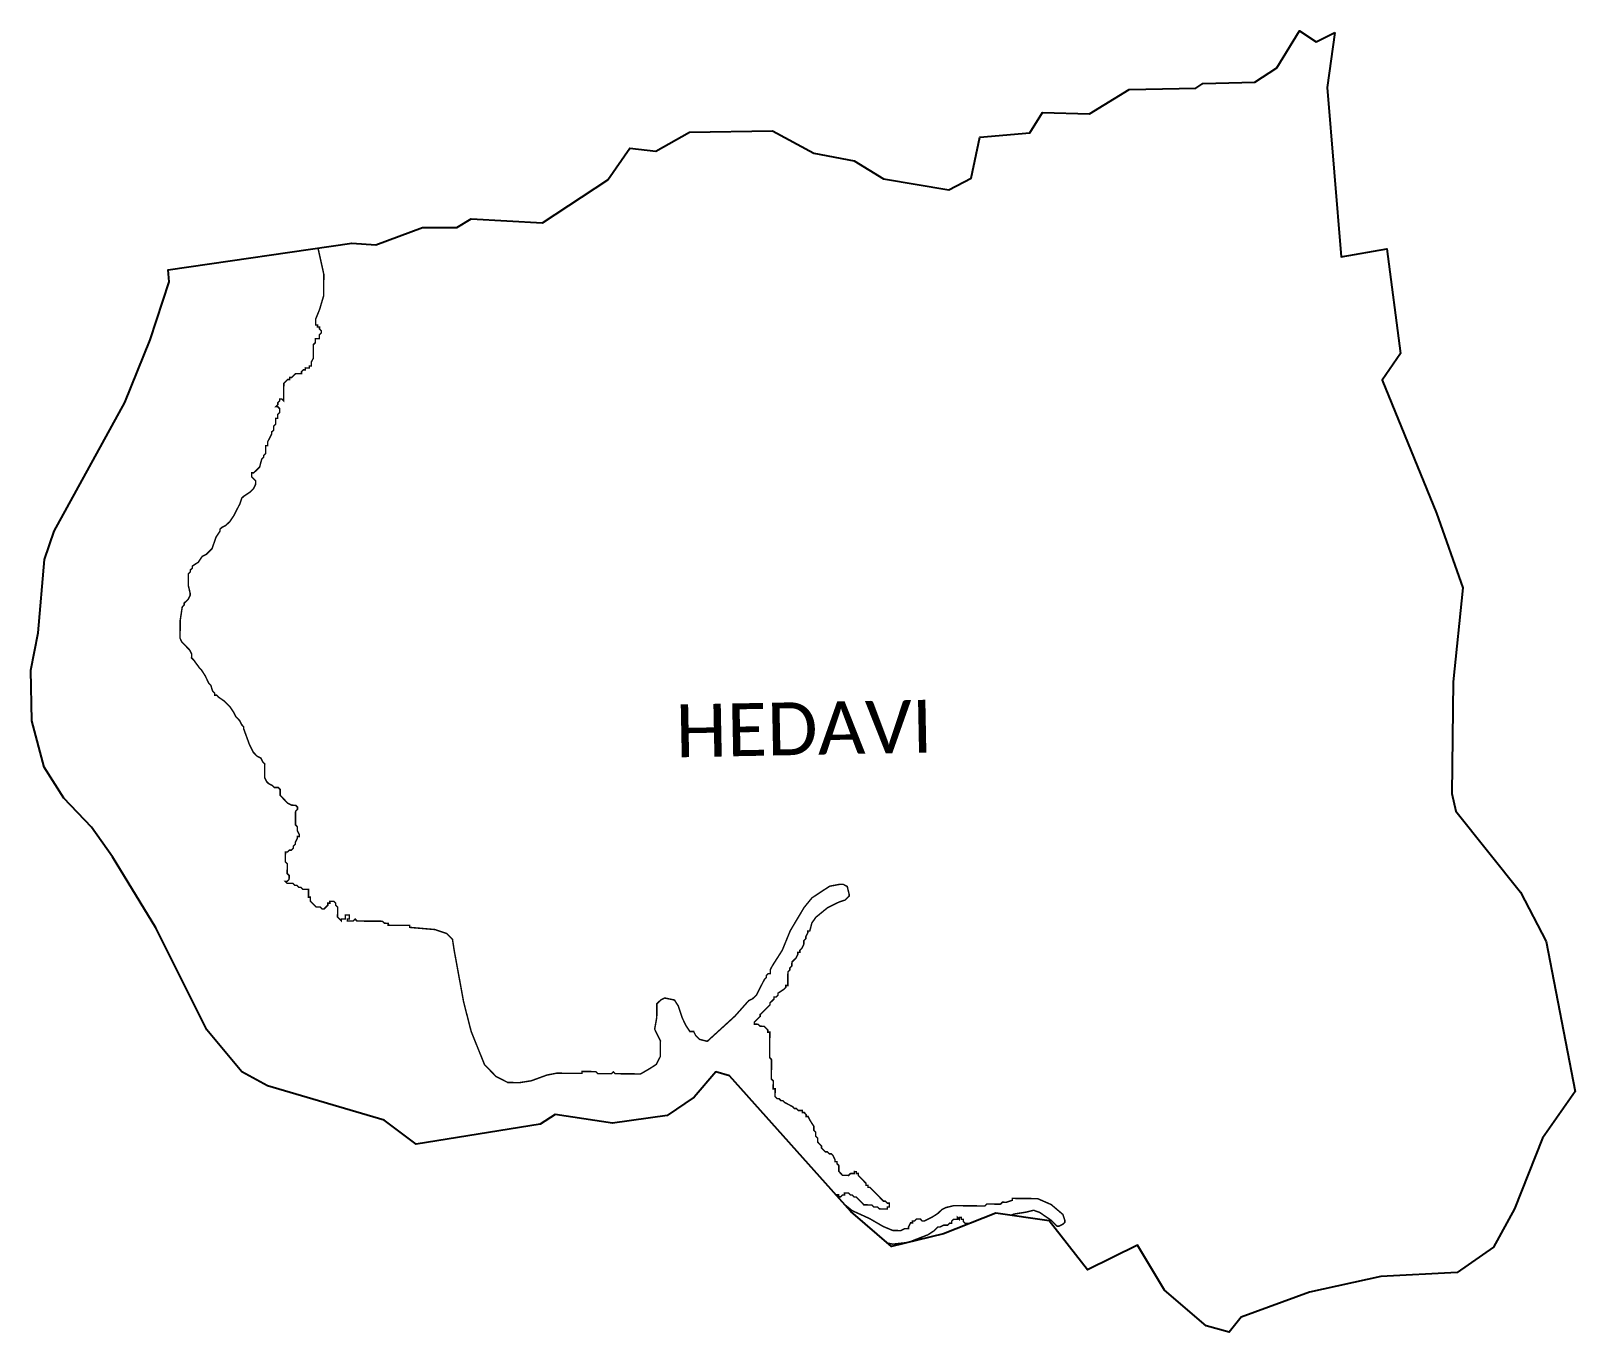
# Model space of a CAD drawing. Header units: metres. Extents: x 309946 to 313129, y 1919170 to 1921850.
import ezdxf

# ---------------------------------------------------------------- set-up
doc = ezdxf.new("R2010")
doc.units = ezdxf.units.M
for name, color, linetype in [('HAZARDS LINE', 1, 'Continuous'), ('village', 3, 'Continuous'), ('VILLAGE NAME', 250, 'Continuous')]:
    doc.layers.add(name, color=color, linetype=linetype)
doc.styles.get("Standard").update_dxf_attribs({"font": 'simplex.shx'})

msp = doc.modelspace()

# ---------------------------------------------------------------- linework, layer by layer
at = {"layer": 'HAZARDS LINE', "lineweight": 18, "const_width": 3.02}
for points in [[(311606.8, 1919450.9), (311606.8, 1919452.3), (311610.8, 1919452.3), (311610.8, 1919448.3), (311614.8, 1919448.2), (311618.9, 1919452.2), (311622.9, 1919452.2), (311622.9, 1919456.2), (311626.9, 1919456.2), (311631, 1919456.1), (311635, 1919452.1), (311639, 1919452), (311643, 1919448), (311647, 1919447.9), (311651, 1919443.9), (311655, 1919439.8), (311658.9, 1919435.8), (311662.9, 1919431.7), (311667, 1919431.7), (311671, 1919431.6), (311675, 1919431.6), (311679, 1919431.5), (311683, 1919427.5), (311691, 1919427.4), (311695, 1919423.4), (311703.1, 1919423.3), (311707.1, 1919423.2), (311711.1, 1919423.2), (311711.2, 1919427.2), (311715.2, 1919427.2), (311715.2, 1919431.2), (311715.3, 1919435.2), (311711.2, 1919435.3), (311707.2, 1919439.3), (311703.2, 1919439.4), (311699.2, 1919443.4), (311691.3, 1919451.6), (311683.3, 1919459.7), (311679.3, 1919463.7), (311675.3, 1919467.8), (311671.3, 1919467.8), (311671.3, 1919471.8), (311667.3, 1919471.9), (311667.4, 1919475.9), (311663.4, 1919480), (311659.4, 1919484), (311651.4, 1919492.1), (311651.4, 1919496.2), (311647.4, 1919496.2), (311647.5, 1919500.2), (311643.4, 1919500.3), (311643.4, 1919496.2), (311639.4, 1919496.3), (311635.4, 1919496.3), (311631.3, 1919492.3), (311627.3, 1919492.4), (311623.2, 1919492.4), (311619.2, 1919492.4), (311615.2, 1919496.5), (311611.3, 1919500.6), (311611.3, 1919504.6), (311611.3, 1919508.6), (311611.4, 1919512.6), (311607.4, 1919516.7), (311607.4, 1919520.7), (311603.4, 1919520.7), (311603.4, 1919524.8), (311599.5, 1919532.9), (311595.5, 1919536.9), (311591.5, 1919536.9), (311587.5, 1919541), (311583.5, 1919541), (311579.5, 1919545.1), (311575.5, 1919549.2), (311575.5, 1919553.2), (311571.5, 1919557.2), (311567.6, 1919561.3), (311567.6, 1919569.4), (311563.6, 1919573.4), (311563.7, 1919581.5), (311559.7, 1919585.5), (311559.8, 1919593.6), (311551.9, 1919605.7), (311547.9, 1919613.8), (311543.9, 1919613.8), (311543.9, 1919617.8), (311539.9, 1919621.9), (311535.9, 1919621.9), (311536, 1919626), (311531.9, 1919626), (311527.9, 1919626), (311523.9, 1919630.1), (311519.9, 1919630.1), (311515.9, 1919634.2), (311499.9, 1919642.4), (311495.9, 1919646.4), (311491.9, 1919646.5), (311487.9, 1919650.5), (311483.9, 1919650.6), (311479.9, 1919654.6), (311479.9, 1919658.7), (311480, 1919670.7), (311476, 1919670.8), (311476.1, 1919682.8), (311476.2, 1919686.9), (311472.2, 1919690.9), (311472.2, 1919699), (311472.3, 1919703), (311472.3, 1919707), (311472.4, 1919711), (311472.4, 1919715.1), (311472.4, 1919719.1), (311472.5, 1919723.1), (311472.5, 1919727.1), (311472.5, 1919731.1), (311468.6, 1919735.2), (311468.6, 1919739.2), (311468.7, 1919747.3), (311468.7, 1919751.3), (311468.7, 1919755.3), (311468.8, 1919759.3), (311468.8, 1919767.4), (311469, 1919779.5), (311469, 1919783.5), (311469, 1919787.5), (311465, 1919787.5), (311465, 1919791.6), (311461.1, 1919795.6), (311457.1, 1919799.7), (311453, 1919799.7), (311449, 1919799.8), (311445, 1919803.8), (311441, 1919803.9), (311437, 1919803.9), (311437, 1919807.9), (311441.1, 1919811.9), (311445.1, 1919815.9), (311449.2, 1919819.9), (311449.2, 1919823.9), (311453.3, 1919827.9), (311457.4, 1919831.9), (311465.5, 1919839.8), (311469.5, 1919843.8), (311469.6, 1919847.9), (311473.6, 1919851.8), (311477.7, 1919855.8), (311477.7, 1919859.9), (311481.7, 1919859.8), (311485.8, 1919863.8), (311485.8, 1919867.8), (311498, 1919875.8), (311502, 1919879.8), (311502.1, 1919883.8), (311506.1, 1919883.7), (311506.1, 1919887.8), (311506.2, 1919895.8), (311506.2, 1919899.8), (311506.3, 1919907.9), (311506.4, 1919911.9), (311510.4, 1919915.9), (311510.4, 1919919.9), (311514.5, 1919923.9), (311514.5, 1919927.9), (311514.6, 1919931.9), (311518.6, 1919935.9), (311522.7, 1919939.9), (311526.8, 1919947.9), (311526.8, 1919952), (311530.9, 1919951.9), (311530.9, 1919955.9), (311534.9, 1919959.9), (311539, 1919967.9), (311539.1, 1919972), (311539.1, 1919976), (311543.2, 1919980), (311543.2, 1919984), (311547.3, 1919992), (311547.3, 1919996), (311551.4, 1919996), (311555.5, 1920012), (311563.7, 1920024), (311588, 1920043.9), (311612.2, 1920055.8), (311624.4, 1920059.7), (311632.5, 1920067.7), (311632.5, 1920071.7), (311628.6, 1920087.8), (311620.6, 1920091.9), (311612.6, 1920092), (311592.4, 1920088.2), (311568.1, 1920072.3), (311556, 1920064.3), (311539.7, 1920044.4), (311511.1, 1919996.4), (311494.7, 1919956.3), (311474.3, 1919924.3), (311470.2, 1919916.3), (311470.2, 1919912.2), (311470.1, 1919908.2), (311466.1, 1919908.2), (311462, 1919904.3), (311462, 1919900.2), (311457.9, 1919896.2), (311441.6, 1919864.2), (311433.4, 1919856.2), (311425.4, 1919852.3), (311396.9, 1919820.3), (311340.1, 1919768.6), (311324.1, 1919772.7), (311316.1, 1919780.8), (311312.1, 1919788.9), (311304.1, 1919789), (311296.2, 1919801.1), (311288.3, 1919817.3), (311280.4, 1919841.5), (311272.5, 1919853.7), (311252.4, 1919857.9), (311244.3, 1919853.9), (311236.2, 1919845.9), (311236.2, 1919837.9), (311236, 1919817.8), (311231.7, 1919793.7), (311243.6, 1919769.4), (311243.4, 1919753.3), (311243.3, 1919737.2), (311235.1, 1919721.2), (311223, 1919713.3), (311202.7, 1919701.4), (311150.4, 1919701.9), (311146.5, 1919705.9), (311142.4, 1919701.9), (311138.4, 1919702), (311134.4, 1919702), (311130.3, 1919702.1), (311126.3, 1919702.1), (311122.3, 1919702.1), (311118.3, 1919702.2), (311114.2, 1919702.2), (311110.3, 1919706.3), (311102.2, 1919706.3), (311098.2, 1919706.4), (311094.2, 1919706.4), (311090.1, 1919706.4), (311086.1, 1919706.5), (311082.1, 1919706.5), (311082.1, 1919702.5), (311078, 1919702.5), (311074, 1919702.6), (311070, 1919702.6), (311029.8, 1919703), (311009.6, 1919699.1), (310977.3, 1919687.3), (310953.2, 1919683.5), (310929, 1919683.8), (310905, 1919696), (310881.1, 1919720.4), (310853.5, 1919789), (310838, 1919849.5), (310818.8, 1919954.3), (310815, 1919978.5), (310811, 1919982.6), (310803.1, 1919990.7), (310779, 1919998.9), (310726.7, 1920003.4), (310726.8, 1920007.5), (310714.7, 1920007.6), (310710.7, 1920007.6), (310706.7, 1920007.6), (310702.6, 1920007.7), (310698.6, 1920007.7), (310694.6, 1920007.8), (310686.6, 1920007.8), (310682.5, 1920007.9), (310682.6, 1920011.9), (310678.6, 1920011.9), (310674.5, 1920012), (310670.5, 1920016), (310666.5, 1920016.1), (310662.5, 1920016.1), (310658.5, 1920016.1), (310654.5, 1920016.2), (310650.4, 1920016.2), (310646.4, 1920016.2), (310642.4, 1920016.3), (310638.4, 1920016.3), (310634.3, 1920016.3), (310630.3, 1920016.4), (310626.3, 1920016.4), (310622.3, 1920016.5), (310618.2, 1920016.5), (310614.3, 1920020.5), (310610.2, 1920016.6), (310606.2, 1920016.6), (310602.2, 1920016.6), (310598.1, 1920016.7), (310598.2, 1920020.7), (310602.2, 1920020.7), (310602.2, 1920024.7), (310602.3, 1920028.7), (310598.2, 1920028.7), (310594.2, 1920028.8), (310594.2, 1920024.8), (310594.2, 1920020.7), (310590.1, 1920020.8), (310586.1, 1920020.8), (310586.1, 1920016.8), (310582.1, 1920020.8), (310578.1, 1920024.9), (310578.1, 1920028.9), (310578.2, 1920032.9), (310578.2, 1920037), (310578.2, 1920041), (310578.3, 1920045), (310574.3, 1920049.1), (310574.3, 1920053.1), (310570.3, 1920057.2), (310566.3, 1920057.2), (310562.3, 1920057.2), (310562.3, 1920053.2), (310558.2, 1920053.2), (310558.2, 1920049.2), (310554.1, 1920045.2), (310550.1, 1920041.2), (310546.1, 1920041.3), (310542.1, 1920045.3), (310538.1, 1920045.4), (310534, 1920045.4), (310530, 1920049.5), (310526.1, 1920053.5), (310522.1, 1920057.6), (310522.1, 1920061.6), (310522.1, 1920065.6), (310518.1, 1920065.7), (310518.2, 1920069.7), (310518.2, 1920073.7), (310518.2, 1920077.7), (310518.3, 1920081.8), (310514.2, 1920081.8), (310510.2, 1920081.8), (310506.2, 1920081.9), (310502.2, 1920085.9), (310498.2, 1920086), (310494.2, 1920090), (310490.2, 1920090.1), (310486.2, 1920094.1), (310482.2, 1920094.2), (310478.2, 1920094.2), (310474.1, 1920094.2), (310470.1, 1920098.3), (310474.2, 1920098.3), (310478.2, 1920102.2), (310478.3, 1920106.3), (310478.3, 1920110.3), (310474.3, 1920114.4), (310474.3, 1920118.4), (310474.4, 1920122.4), (310474.4, 1920126.4), (310474.5, 1920130.4), (310474.5, 1920134.5), (310470.5, 1920138.5), (310470.5, 1920142.6), (310470.6, 1920146.6), (310470.6, 1920150.6), (310470.7, 1920154.6), (310470.7, 1920158.6), (310474.7, 1920158.6), (310478.8, 1920162.6), (310482.8, 1920162.6), (310486.9, 1920166.5), (310486.9, 1920170.6), (310490.9, 1920174.6), (310491, 1920178.6), (310495.1, 1920186.6), (310495.1, 1920190.6), (310499.1, 1920190.6), (310499.2, 1920194.6), (310495.2, 1920202.7), (310495.3, 1920206.7), (310495.3, 1920210.7), (310491.3, 1920214.8), (310491.3, 1920218.8), (310491.4, 1920222.8), (310491.4, 1920226.9), (310491.5, 1920230.9), (310491.5, 1920234.9), (310491.5, 1920238.9), (310491.6, 1920242.9), (310495.6, 1920246.9), (310495.7, 1920251), (310491.7, 1920255), (310483.6, 1920255.1), (310475.6, 1920259.2), (310467.6, 1920267.3), (310463.7, 1920271.4), (310459.7, 1920275.4), (310459.7, 1920279.4), (310459.8, 1920287.5), (310455.8, 1920291.6), (310447.8, 1920291.6), (310443.8, 1920295.7), (310435.8, 1920299.8), (310431.8, 1920303.8), (310427.8, 1920311.9), (310427.9, 1920324), (310428, 1920332), (310428.1, 1920340.1), (310424.1, 1920344.1), (310420.1, 1920352.2), (310412.1, 1920356.3), (310404.2, 1920364.4), (310396.3, 1920380.6), (310384.5, 1920412.9), (310384.5, 1920416.9), (310380.5, 1920421), (310376.6, 1920429.1), (310368.6, 1920437.2), (310364.7, 1920445.3), (310356.7, 1920457.4), (310348.8, 1920465.5), (310344.8, 1920469.6), (310332.8, 1920477.7), (310328.8, 1920481.8), (310324.8, 1920481.8), (310324.8, 1920485.9), (310320.8, 1920489.9), (310316.9, 1920502), (310312.9, 1920506.1), (310305, 1920522.3), (310297.1, 1920534.4), (310293.1, 1920538.5), (310281.2, 1920554.7), (310277.2, 1920558.7), (310277.3, 1920566.8), (310273.3, 1920574.8), (310269.3, 1920578.9), (310265.3, 1920583), (310261.3, 1920587), (310257.4, 1920591.1), (310253.4, 1920599.2), (310253.6, 1920615.3), (310253.6, 1920619.3), (310253.7, 1920635.4), (310258, 1920663.5), (310262.1, 1920667.5), (310262.1, 1920671.5), (310266.2, 1920675.5), (310270.2, 1920679.5), (310274.3, 1920687.5), (310274.4, 1920691.5), (310270.5, 1920707.6), (310270.5, 1920711.7), (310270.6, 1920715.7), (310270.6, 1920719.7), (310270.6, 1920723.7), (310270.7, 1920727.8), (310270.7, 1920731.8), (310274.8, 1920735.8), (310274.8, 1920739.8), (310278.9, 1920743.8), (310278.9, 1920747.8), (310291, 1920755.7), (310299.2, 1920767.7), (310307.3, 1920771.7), (310311.3, 1920775.7), (310319.4, 1920783.7), (310323.6, 1920795.7), (310327.7, 1920807.7), (310335.9, 1920819.7), (310335.9, 1920823.7), (310340, 1920827.7), (310348, 1920831.7), (310352.1, 1920835.7), (310356.2, 1920839.6), (310364.3, 1920851.6), (310368.4, 1920859.7), (310376.6, 1920875.7), (310380.7, 1920887.7), (310384.8, 1920891.7), (310396.9, 1920899.6), (310401, 1920903.6), (310405, 1920907.6), (310409.1, 1920915.6), (310409.2, 1920923.7), (310405.2, 1920927.7), (310401.2, 1920931.8), (310401.3, 1920939.8), (310405.3, 1920939.8), (310413.5, 1920947.8), (310417.5, 1920951.8), (310421.7, 1920967.8), (310425.7, 1920971.8), (310425.8, 1920975.8), (310429.8, 1920979.8), (310430, 1920995.9), (310434, 1920995.9), (310434.1, 1921003.9), (310438.2, 1921011.9), (310442.3, 1921019.9), (310442.3, 1921024), (310446.4, 1921027.9), (310446.4, 1921036), (310450.5, 1921040), (310450.6, 1921052), (310454.6, 1921052), (310454.7, 1921060.1), (310458.8, 1921064), (310458.8, 1921072.1), (310454.8, 1921076.1), (310450.8, 1921076.2), (310454.9, 1921080.2), (310454.9, 1921084.2), (310459, 1921088.2), (310459, 1921092.2), (310463, 1921092.2), (310467, 1921088.1), (310467.3, 1921124.3), (310475.5, 1921132.3), (310479.5, 1921132.2), (310479.5, 1921136.3), (310483.5, 1921136.2), (310487.6, 1921140.2), (310491.7, 1921144.2), (310503.7, 1921144.1), (310503.8, 1921148.1), (310507.8, 1921152.1), (310511.8, 1921152.1), (310511.9, 1921156.1), (310519.9, 1921156), (310520, 1921160), (310524, 1921160), (310524.1, 1921168.1), (310528.2, 1921176.1), (310528.4, 1921204.2), (310532.5, 1921208.2), (310532.5, 1921216.3), (310540.6, 1921216.2), (310540.7, 1921224.2), (310544.7, 1921228.2), (310544.8, 1921232.2), (310540.8, 1921236.3), (310540.8, 1921240.3), (310536.8, 1921240.4), (310536.8, 1921244.4), (310532.8, 1921244.4), (310532.9, 1921256.5), (310541.1, 1921276.5), (310549.4, 1921304.6), (310549.8, 1921348.9), (310538.2, 1921401.3), (310537.7, 1921402.9)], [(311965.3, 1919410), (311972.5, 1919412.8), (311996.7, 1919416.6), (312012.8, 1919420.5), (312024.8, 1919416.3), (312036.8, 1919408.2), (312048.8, 1919400), (312060.8, 1919387.9), (312064.8, 1919387.8), (312072.9, 1919391.8), (312077, 1919395.8), (312077, 1919399.8), (312073.1, 1919411.9), (312049.1, 1919432.2), (312021.1, 1919444.5), (311996.9, 1919444.8), (311984.9, 1919444.9), (311980.9, 1919444.9), (311976.8, 1919444.9), (311972.8, 1919445), (311968.8, 1919445), (311968.7, 1919441), (311956.6, 1919437.1), (311952.6, 1919437.1), (311948.6, 1919437.2), (311944.5, 1919433.2), (311940.5, 1919433.2), (311936.5, 1919433.2), (311928.5, 1919433.3), (311920.4, 1919433.4), (311916.4, 1919433.4), (311912.3, 1919429.4), (311860, 1919429.9), (311848, 1919430), (311831.8, 1919426.1), (311823.8, 1919422.2), (311815.6, 1919414.2), (311803.5, 1919406.3), (311787.3, 1919398.4), (311783.3, 1919398.4), (311779.3, 1919402.5), (311775.3, 1919402.5), (311771.3, 1919402.5), (311767.2, 1919398.6), (311763.2, 1919398.6), (311763.2, 1919394.6), (311759.1, 1919394.6), (311755, 1919386.6), (311755, 1919382.6), (311751, 1919382.6), (311747, 1919382.6), (311738.9, 1919378.7), (311722.8, 1919378.8), (311702.8, 1919387.1), (311674.7, 1919403.4), (311638.7, 1919419.8), (311623.3, 1919432.3)], [(311711.9, 1919352.9), (311722.5, 1919350.7), (311754.8, 1919354.4), (311774.9, 1919362.3), (311795.1, 1919370.1), (311807.3, 1919378.1), (311815.4, 1919386.1), (311819.4, 1919386), (311827.5, 1919390), (311835.5, 1919389.9), (311839.6, 1919393.9), (311843.6, 1919393.8), (311843.7, 1919397.9), (311847.7, 1919401.9), (311851.7, 1919401.8), (311855.8, 1919401.8), (311855.8, 1919405.8), (311859.8, 1919401.7), (311859.8, 1919405.8), (311863.8, 1919405.7), (311863.8, 1919401.7), (311867.8, 1919401.7), (311867.8, 1919397.7), (311871.8, 1919393.6), (311875.8, 1919393.6), (311879.8, 1919393.5), (311881.8, 1919393.5)]]:
    msp.add_lwpolyline(points, dxfattribs=at)
at = {"layer": 'village', "flags": 128}
msp.add_lwpolyline([(312595.1, 1921828.1), (312633.8, 1921847.3)], dxfattribs=at)
at = {"layer": 'village', "color": 3, "true_color": 0x00ff00}
for points in [[(313128.8, 1919665.3, 0), (313061.3, 1919568.9, 0), (313003.7, 1919423.2, 0), (312960.7, 1919344.5, 0), (312885.6, 1919292.3, 0), (312728.6, 1919284, 0), (312581.6, 1919251.8, 0), (312440.7, 1919200.6, 0), (312416.1, 1919169.5, 0), (312368.5, 1919182.2, 0), (312282.3, 1919256.2, 0), (312226.8, 1919348.4, 0), (312124, 1919297.6, 0), (312044.6, 1919398.8, 0), (311934.6, 1919414.4, 0), (311827.3, 1919372, 0), (311719.8, 1919346.1, 0), (311636.3, 1919417.9, 0), (311386.2, 1919697.5, 0), (311358.1, 1919705.5, 0), (311313, 1919653.3, 0), (311257.4, 1919615.5, 0), (311144.7, 1919600, 0), (311026.5, 1919618.2, 0), (310996, 1919598.2, 0), (310740, 1919556.8, 0), (310674.5, 1919606.5, 0), (310433.6, 1919677, 0), (310380.8, 1919706, 0), (310309, 1919792.4, 0), (310203.5, 1920002.2, 0), (310114.4, 1920148.9, 0), (310071.3, 1920209.7, 0), (310013.7, 1920269.4, 0), (309973.7, 1920333.4, 0), (309947.7, 1920429, 0), (309946, 1920533.6, 0), (309961.2, 1920610.1, 0), (309973.8, 1920761.2, 0), (309993.8, 1920819.8, 0), (310139.5, 1921084.7, 0), (310191.9, 1921214.1, 0), (310230.9, 1921333.3, 0), (310228.9, 1921357.9, 0), (310607.4, 1921413, 0), (310656.9, 1921409.6, 0), (310753.4, 1921445.6, 0), (310823.7, 1921445.1, 0), (310853.3, 1921463.4, 0), (311000.8, 1921455.2, 0), (311135, 1921543.3, 0), (311180.5, 1921608.7, 0), (311234, 1921602.4, 0), (311303.4, 1921641.5, 0), (311474.4, 1921644.5, 0), (311559.7, 1921598.5, 0), (311643.1, 1921582.4, 0), (311703.6, 1921545.8, 0), (311838.2, 1921522.8, 0), (311884.1, 1921547.2, 0), (311902, 1921631.7, 0), (312004.8, 1921640.2, 0), (312031.4, 1921682.1, 0), (312128.2, 1921679.6, 0), (312209.9, 1921729.8, 0), (312347.1, 1921732.7, 0), (312361.6, 1921741.8, 0), (312469, 1921745.1, 0), (312513.7, 1921774.2, 0), (312560.9, 1921850.4, 0), (312595.1, 1921828.1, 0)], [(312633.8, 1921847.3, 0), (312618.1, 1921734.1, 0), (312646.4, 1921385.1, 0), (312740.7, 1921401.6, 0), (312768.9, 1921186, 0), (312731.4, 1921130.9, 0), (312843.3, 1920856.7, 0), (312897.2, 1920702.7, 0), (312877.5, 1920509, 0), (312874.7, 1920279.4, 0), (312882.8, 1920243.1, 0), (313016.4, 1920075.9, 0), (313069.4, 1919974.1, 0), (313128.8, 1919665.3, 0)]]:
    msp.add_polyline3d(points, dxfattribs=at)

# ---------------------------------------------------------------- texts
at = {"layer": 'VILLAGE NAME', "insert": (311273.9, 1920462.4), "char_height": 108.748, "attachment_point": 1, "rotation": 1.1028}
msp.add_mtext_dynamic_manual_height_columns('{\\fCalibri|b0|i0|c0|p34;HEDAVI}', width=1571.314, gutter_width=543.7, heights=[0], dxfattribs=at)

doc.saveas('drawing.dxf')
